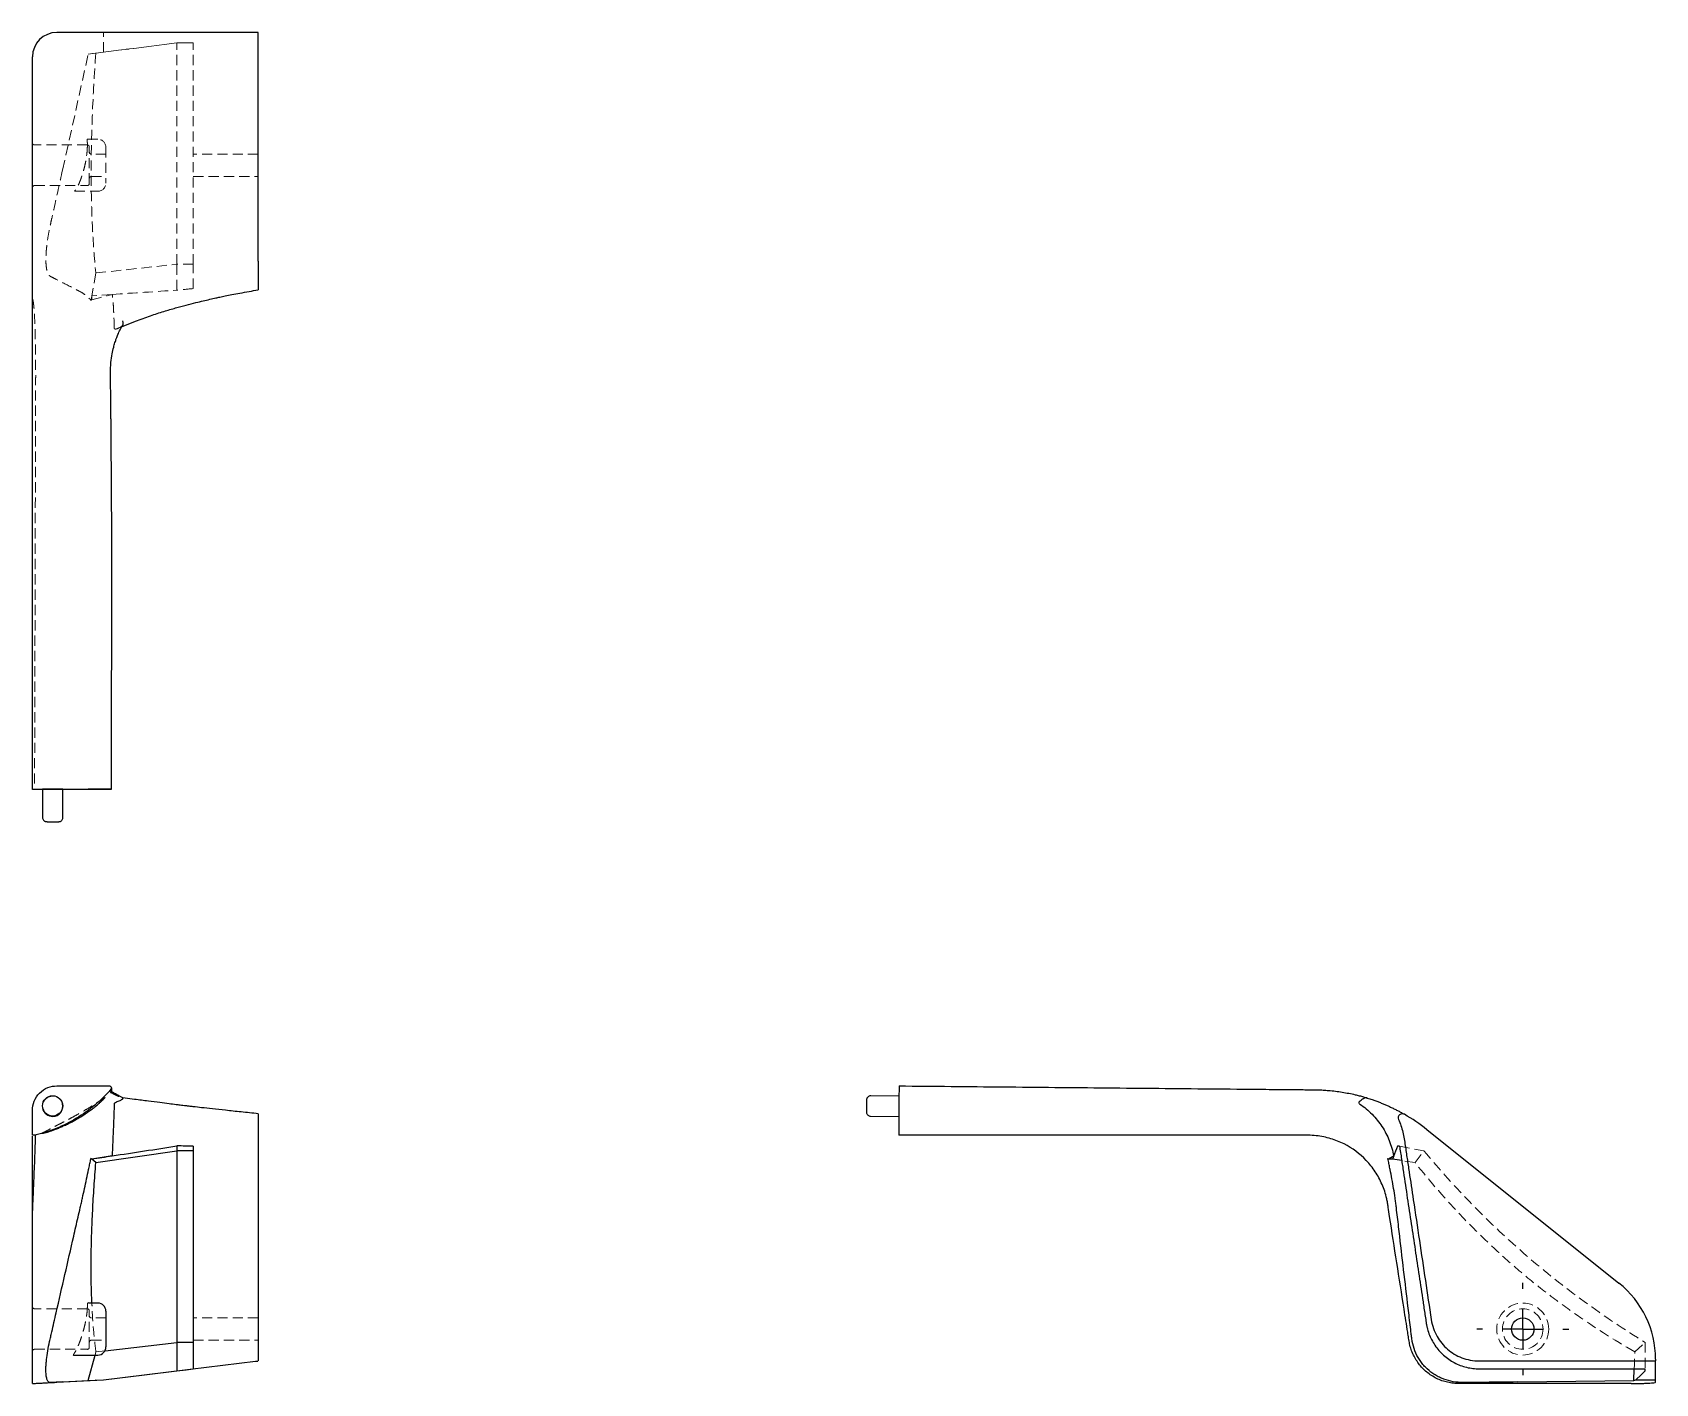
# Model space of a CAD drawing. Header units: millimetres. Extents: x 69 to 271, y 38 to 206.
import ezdxf

# ---------------------------------------------------------------- set-up
doc = ezdxf.new("R2010")
doc.units = ezdxf.units.MM
doc.linetypes.add('HIDDEN', pattern=[1.905, 1.27, -0.635])
doc.layers.add('10', color=7, linetype='Continuous')

# ---------------------------------------------------------------- blocks, each defined once
blk = doc.blocks.new('SW_CENTERMARKSYMBOL_0')
at = {"layer": '10', "color": 0}
for p, q in [((0, 5), (0, 5.73)), ((0, 0), (0, 2.5)), ((-5, 0), (-5.73, 0)), ((0, 0), (-2.5, 0)), ((0, 0), (0, -2.5)), ((0, 0), (2.5, 0)), ((5, 0), (5.73, 0)), ((0, -5), (0, -5.73))]:
    blk.add_line(p, q, dxfattribs=at)

msp = doc.modelspace()

# ---------------------------------------------------------------- linework, layer by layer
at = {"color": 7, "linetype": 'Continuous', "lineweight": 25}
for p, q in [((97.36, 206.12), (72.32, 206.12)), ((97.36, 201.57), (97.36, 206.12)), ((69.29, 199.68), (69.29, 203.09)), ((97.36, 177.69), (97.36, 201.57)), ((69.29, 175.8), (69.29, 199.68)), ((97.36, 177.69), (97.36, 174.89)), ((69.29, 163.71), (69.29, 175.8)), ((80.38, 169.51), (82.11, 170.24)), ((69.29, 112.04), (69.29, 163.71)), ((69.29, 112.02), (69.29, 112.04)), ((69.55, 112.02), (69.29, 112.02)), ((70.55, 112.02), (69.55, 112.02)), ((70.55, 112.05), (70.54, 108.51)), ((72.32, 112.07), (78.86, 112.05)), ((73.07, 108.51), (73.07, 112.04)), ((72.32, 75.16), (78.86, 75.16)), ((73.04, 72.92), (73.03, 72.96)), ((81.99, 73.48), (80.52, 73.68)), ((177.06, 73.89), (173.52, 73.93)), ((69.29, 69.02), (69.29, 72.13)), ((70.58, 72.37), (70.58, 72.34)), ((173.5, 71.4), (177.03, 71.37)), ((69.55, 69.02), (69.29, 69.02)), ((242.69, 69.72), (266.57, 50.65)), ((77.17, 65.62), (87.26, 67.1)), ((87.26, 67.7), (87.26, 67.1)), ((89.28, 67.1), (87.26, 67.1)), ((79.2, 66.46), (76.66, 66.06)), ((76.66, 66.06), (76.66, 66.07)), ((77.17, 65.62), (76.66, 66.06)), ((238.4, 66.06), (237.88, 66.07)), ((238.56, 66.46), (238.4, 66.06)), ((239.56, 65.88), (238.4, 66.06)), ((77.42, 48.16), (76.32, 48.16)), ((78.43, 47.15), (78.43, 42.71)), ((78.31, 42.23), (87.26, 43.27)), ((89.28, 43.27), (87.26, 43.27)), ((87.26, 43.27), (87.26, 39.73)), ((74.42, 41.7), (77.42, 41.7)), ((76.23, 38.52), (77.07, 41.7)), ((271.12, 41.19), (271.12, 40.96)), ((271.12, 38.62), (271.12, 40.96)), ((72.32, 38.32), (78.12, 38.62)), ((73.02, 38.35), (76.23, 38.52)), ((76.23, 38.52), (77.11, 38.57)), ((77.17, 38.57), (77.11, 38.57)), ((77.17, 38.57), (78.11, 38.62)), ((78.11, 38.62), (78.12, 38.62)), ((254, 38.35), (268.42, 38.52)), ((268.42, 38.52), (268.47, 39.98)), ((268.42, 38.52), (268.53, 38.57)), ((268.54, 38.57), (268.53, 38.57)), ((268.54, 38.57), (268.66, 38.62)), ((268.66, 38.62), (271.12, 38.62)), ((269.84, 39.73), (269.84, 39.98)), ((271.12, 38.32), (271.12, 38.62))]:
    msp.add_line(p, q, dxfattribs=at)
at = {"color": 7, "linetype": 'HIDDEN', "lineweight": 18}
for p, q in [((78.11, 203.66), (78.12, 206.12)), ((77.17, 203.54), (87.26, 204.84)), ((89.28, 204.84), (87.26, 204.84)), ((87.26, 204.84), (89.28, 204.84)), ((73.02, 189), (76.23, 203.42)), ((76.23, 203.42), (77.11, 203.53)), ((77.17, 203.54), (77.11, 203.53)), ((77.17, 203.54), (78.11, 203.66)), ((76.1, 192.14), (69.54, 192.14)), ((77.42, 192.84), (76.19, 192.84)), ((76.35, 187.34), (76.35, 191.89)), ((78.43, 191.83), (78.43, 187.39)), ((78.43, 191), (76.61, 191)), ((97.36, 191), (89.28, 191)), ((76.61, 188.23), (78.43, 188.23)), ((89.28, 188.23), (97.36, 188.23)), ((69.54, 187.09), (76.1, 187.09)), ((74.55, 186.38), (77.42, 186.38)), ((77.17, 176.22), (76.66, 173.4)), ((77.17, 176.22), (87.26, 177.31)), ((87.26, 174.08), (87.26, 177.31)), ((89.28, 177.31), (87.26, 177.31)), ((89.28, 174.28), (89.28, 177.31)), ((79.2, 173.56), (76.66, 173.4)), ((76.66, 173.4), (76.66, 172.88)), ((79.95, 169.33), (80.38, 169.51)), ((78.99, 74.34), (78.98, 74.34)), ((80.52, 73.67), (80.52, 73.67)), ((177.02, 69.02), (177.04, 72.13)), ((69.69, 69.02), (69.29, 69.02)), ((239.28, 67.66), (242.31, 67.1)), ((241.22, 65.62), (242.31, 67.1)), ((241.22, 65.62), (239.56, 65.88)), ((76.1, 47.46), (69.54, 47.46)), ((76.35, 42.66), (76.35, 47.2)), ((78.43, 46.32), (76.61, 46.32)), ((97.36, 46.32), (89.28, 46.32)), ((69.54, 42.41), (76.1, 42.41)), ((76.61, 43.54), (78.43, 43.54)), ((89.28, 43.54), (97.36, 43.54)), ((268.54, 42.1), (269.84, 43.27)), ((269.84, 43.27), (269.84, 39.98)), ((77.07, 41.7), (77.17, 42.1)), ((77.17, 42.1), (78.31, 42.23)), ((97.04, 40.92), (97.36, 40.96))]:
    msp.add_line(p, q, dxfattribs=at)
at = {"color": 7, "linetype": 'HIDDEN', "lineweight": 18, "flags": 128}
for points in [[(78.11, 203.66), (83.24, 204.32), (87.26, 204.84)], [(76.23, 203.42), (76.76, 203.49), (77.17, 203.54)], [(76.66, 173.4), (76.61, 173.07), (76.56, 172.82)], [(238.4, 66.06), (238.07, 66.11), (237.82, 66.15)], [(268.47, 39.98), (268.49, 40.53), (268.54, 42.1)]]:
    msp.add_lwpolyline(points, dxfattribs=at)
at = {"color": 7, "linetype": 'Continuous', "lineweight": 25, "flags": 128}
for points in [[(76.66, 66.06), (76.61, 66.11), (76.56, 66.15)], [(78.12, 38.62), (88.89, 39.93), (97.04, 40.92)], [(78.11, 38.62), (83.24, 39.24), (87.26, 39.73)], [(87.26, 39.73), (88.39, 39.87), (89.28, 39.98)], [(268.66, 38.62), (269.32, 39.24), (269.84, 39.73)]]:
    msp.add_lwpolyline(points, dxfattribs=at)
at = {"color": 7, "linetype": 'Continuous', "lineweight": 25}
for centre, radius in [((71.8, 72.67), 1.26), ((254.61, 44.93), 1.39)]:
    msp.add_circle(centre, radius, dxfattribs=at)
at = {"color": 7, "linetype": 'HIDDEN', "lineweight": 18}
for radius in [3.23, 2.52]:
    msp.add_circle((254.61, 44.93), radius, dxfattribs=at)
at = {"color": 7, "linetype": 'Continuous', "lineweight": 25}
for centre, radius, start, end in [((72.32, 203.09), 3.03, 90, 180), ((71.7, 63.27), 48.79, 88.3927, 91.3557), ((71.9, 168.46), 60.46, 269.4497, 269.912), ((71.81, 72.63), 1.26, 269.9994, 13.3601), ((71.81, 72.63), 1.26, 193.3624, 270.0021), ((228.52, 51.97), 22.71, 51.3919, 59.9719), ((259.01, 41.19), 12.11, 0, 51.3919), ((77.42, 47.15), 1.01, 0, 90), ((77.42, 42.71), 1.01, 270, 360)]:
    msp.add_arc(centre, radius, start, end, dxfattribs=at)
at = {"color": 7, "linetype": 'HIDDEN', "lineweight": 18}
for centre, radius, start, end in [((69.54, 192.39), 0.252, 180, 270), ((76.1, 191.89), 0.252, 0, 90), ((77.42, 191.83), 1.01, 0, 90), ((76.61, 191.25), 0.252, 180, 270), ((76.61, 187.97), 0.252, 90, 180), ((69.54, 186.84), 0.252, 90, 180), ((76.1, 187.34), 0.252, 270, 0), ((77.42, 187.39), 1.01, 270, 0), ((71.55, 144.68), 32.65, 268.2378, 270.4517), ((72.21, 144.68), 32.65, 269.2967, 271.5107), ((71.81, 72.63), 1.26, 13.3633, 193.3596), ((127.01, 72.66), 50.06, 358.5288, 1.4041), ((69.54, 47.71), 0.252, 180, 270), ((76.1, 47.2), 0.252, 0, 90), ((76.61, 46.57), 0.252, 180, 270), ((69.54, 42.16), 0.252, 90, 180), ((76.1, 42.66), 0.252, 270, 0), ((76.61, 43.29), 0.252, 90, 180)]:
    msp.add_arc(centre, radius, start, end, dxfattribs=at)
for points, knots in [([(87.26, 177.31), (87.26, 181.18), (87.26, 185.47), (87.26, 194.71), (87.26, 199.66), (87.26, 204.84)], [0, 0, 0, 0, 0.5, 0.5, 1, 1, 1, 1]), ([(77.17, 203.54), (76.98, 200.92), (76.83, 198.37), (76.69, 194.66), (76.65, 193.44), (76.6, 191.06), (76.59, 189.89), (76.59, 187.6), (76.6, 186.47), (76.65, 184.28), (76.69, 183.21), (76.83, 180.08), (76.98, 178.1), (77.17, 176.22)], [0, 0, 0, 0, 0.25, 0.25, 0.375, 0.375, 0.5, 0.5, 0.625, 0.625, 0.75, 0.75, 1, 1, 1, 1]), ([(76.12, 192.04), (76.11, 191.82), (76.1, 191.4), (76.01, 190.68), (75.89, 189.97), (75.74, 189.3), (75.57, 188.7), (75.4, 188.17), (75.24, 187.73), (75.04, 187.25), (74.82, 186.81), (74.62, 186.5), (74.48, 186.39), (74.51, 186.39), (74.52, 186.39)], [0, 0, 0, 0, 0.103932, 0.202213, 0.295118, 0.382578, 0.464406, 0.540251, 0.609859, 0.672947, 0.784368, 0.884259, 0.974328, 1, 1, 1, 1]), ([(76.19, 192.84), (76.16, 192.85), (76.11, 192.85), (76.08, 192.81), (76.1, 192.63), (76.12, 192.35), (76.12, 192.14), (76.12, 192.04)], [0, 0, 0, 0, 0.184302, 0.409478, 0.679188, 0.832901, 1, 1, 1, 1]), ([(73.02, 189), (72.67, 187.41), (72.23, 185.43), (71.75, 183.25), (71.61, 182.65), (71.53, 182.26), (71.48, 182.06), (71.36, 181.47), (71.28, 181.07), (71.16, 180.28), (71.1, 179.89), (71.04, 179.33), (71.02, 179.15), (70.99, 178.79), (70.98, 178.61), (70.96, 178.11), (70.96, 177.8), (70.97, 177.37), (70.98, 177.23), (71.01, 176.98), (71.03, 176.86), (71.08, 176.53), (71.14, 176.35), (71.26, 176.05), (71.34, 175.94), (71.46, 175.83), (71.51, 175.8), (71.6, 175.76), (71.83, 175.64), (72.78, 175.15), (73.87, 174.59), (74.87, 174.08), (75.14, 173.94), (75.28, 173.87), (75.33, 173.85), (75.42, 173.8), (75.46, 173.77), (75.68, 173.62), (75.85, 173.49), (76.1, 173.27), (76.19, 173.19), (76.31, 173.08), (76.35, 173.04), (76.44, 172.96), (76.48, 172.92), (76.52, 172.87)], [0, 0, 0, 0, 0.125, 0.15625, 0.171875, 0.171875, 0.1875, 0.1875, 0.21875, 0.21875, 0.25, 0.25, 0.265625, 0.265625, 0.28125, 0.28125, 0.3125, 0.3125, 0.328125, 0.328125, 0.34375, 0.34375, 0.375, 0.375, 0.40625, 0.40625, 0.421875, 0.421875, 0.4375, 0.5, 0.75, 0.8125, 0.84375, 0.84375, 0.859375, 0.859375, 0.875, 0.875, 0.9375, 0.9375, 0.96875, 0.96875, 0.984375, 0.984375, 1, 1, 1, 1]), ([(69.29, 173.04), (69.3, 172.99), (69.32, 172.93), (69.34, 172.85), (69.35, 172.82), (69.36, 172.77), (69.37, 172.73), (69.39, 172.62), (69.41, 172.54), (69.43, 172.34), (69.44, 172.23), (69.48, 171.88), (69.5, 171.6), (69.54, 170.93), (69.56, 170.56), (69.61, 169.35), (69.63, 168.42), (69.66, 166.87), (69.67, 166.32), (69.68, 165.17), (69.68, 164.56), (69.69, 163.6), (69.69, 163.27), (69.68, 162.77), (69.68, 162.6), (69.68, 162.25), (69.68, 161.4), (69.68, 160.53), (69.67, 158.45), (69.67, 157.04), (69.66, 152.78), (69.65, 149.89), (69.64, 144.06), (69.63, 141.13), (69.62, 137.49), (69.62, 136.76), (69.61, 135.31), (69.61, 134.59), (69.61, 132.42), (69.6, 130.97), (69.58, 123.7), (69.57, 117.85), (69.55, 112.02)], [0, 0, 0, 0, 0.015625, 0.015625, 0.023438, 0.023438, 0.03125, 0.03125, 0.046875, 0.046875, 0.0625, 0.0625, 0.09375, 0.09375, 0.125, 0.125, 0.1875, 0.1875, 0.21875, 0.21875, 0.25, 0.25, 0.265625, 0.265625, 0.273438, 0.273438, 0.28125, 0.3125, 0.3125, 0.375, 0.375, 0.5, 0.5, 0.625, 0.625, 0.65625, 0.65625, 0.6875, 0.6875, 0.75, 0.75, 1, 1, 1, 1]), ([(79.46, 169.36), (79.45, 169.91), (79.43, 170.41), (79.4, 171.1), (79.39, 171.32), (79.37, 171.73), (79.36, 171.92), (79.33, 172.46), (79.3, 172.76), (79.27, 173.13), (79.25, 173.24), (79.23, 173.42), (79.21, 173.5), (79.2, 173.56)], [0, 0, 0, 0, 0.25, 0.25, 0.375, 0.375, 0.5, 0.5, 0.75, 0.75, 0.875, 0.875, 1, 1, 1, 1]), ([(80.47, 169.7), (80.46, 169.69), (80.44, 169.64), (80.38, 169.59), (80.32, 169.55), (80.29, 169.53)], [0, 0, 0, 0, 0.204613, 0.599352, 1, 1, 1, 1]), ([(79.46, 169.36), (79.46, 169.32), (79.48, 169.29), (79.53, 169.25), (79.57, 169.25), (79.68, 169.25), (79.76, 169.27), (79.99, 169.35), (80.14, 169.44), (80.29, 169.53)], [0, 0, 0, 0, 0.125, 0.125, 0.25, 0.25, 0.5, 0.5, 1, 1, 1, 1]), ([(73.07, 112.02), (72.81, 112.02), (72.11, 112.02), (71.26, 112.02), (70.68, 112.02), (70.55, 112.02)], [0, 0, 0, 0, 0.328131, 0.853748, 1, 1, 1, 1]), ([(177.04, 72.13), (177.05, 72.49), (177.05, 72.87), (177.06, 73.62), (177.06, 73.97), (177.06, 74.56), (177.07, 74.8), (177.07, 75.09), (177.07, 75.16), (177.07, 75.16)], [0, 0, 0, 0, 0.25, 0.25, 0.5, 0.5, 0.75, 0.75, 1, 1, 1, 1]), ([(78.31, 73.71), (78.31, 73.71), (78.3, 73.71), (78.21, 73.65), (78.06, 73.55), (77.8, 73.38), (77.38, 73.1), (76.75, 72.69), (75.93, 72.2), (75.23, 71.8), (74.89, 71.61)], [0, 0, 0, 0, 0.1191483, 0.2555449, 0.388436, 0.5118758, 0.6507589, 0.7752175, 0.8896094, 1, 1, 1, 1]), ([(78.94, 74.58), (78.94, 74.58), (78.94, 74.57), (79.02, 74.51), (79.15, 74.41), (79.32, 74.3), (79.49, 74.19), (79.65, 74.09), (79.79, 74), (79.9, 73.94), (79.97, 73.89), (80.01, 73.86), (80.02, 73.85), (80.03, 73.85), (80.03, 73.85), (80.03, 73.84), (80.03, 73.84), (80.03, 73.84), (80.03, 73.84), (80.03, 73.84), (80.03, 73.84), (80.03, 73.84), (80.03, 73.84), (80.03, 73.84), (80.03, 73.84)], [0, 0, 0, 0, 0.106536, 0.30013, 0.466559, 0.608105, 0.726402, 0.821706, 0.894848, 0.947463, 0.980973, 0.990985, 0.996736, 0.997539, 0.998105, 0.998308, 0.998468, 0.998537, 0.998603, 0.998668, 0.998738, 0.9989, 0.999104, 1, 1, 1, 1]), ([(79.11, 74.47), (79.1, 74.47), (79.01, 74.53), (78.97, 74.56), (78.94, 74.58)], [0, 0, 0, 0, 0.058166, 1, 1, 1, 1]), ([(80.48, 73.65), (80.49, 73.66), (80.5, 73.67), (80.5, 73.67), (80.51, 73.67)], [0, 0, 0, 0, 0.5084088, 1, 1, 1, 1]), ([(74.89, 71.61), (74.65, 71.47), (74.2, 71.23), (73.56, 70.88), (73.04, 70.62), (72.65, 70.41), (72.35, 70.27), (72.11, 70.14), (71.92, 70.05), (71.77, 69.97), (71.67, 69.91), (71.48, 69.81), (71.31, 69.71), (71.12, 69.62), (70.95, 69.52), (70.77, 69.43), (70.6, 69.35), (70.49, 69.29), (70.44, 69.27), (70.46, 69.27), (70.46, 69.27)], [0, 0, 0, 0, 0.057825, 0.106135, 0.145444, 0.169495, 0.189474, 0.206288, 0.221397, 0.236752, 0.271709, 0.310005, 0.377026, 0.444122, 0.518245, 0.615891, 0.723977, 0.841782, 0.99402, 1, 1, 1, 1]), ([(268.54, 42.1), (265.92, 43.61), (263.37, 45.23), (259.66, 47.85), (258.44, 48.75), (256.06, 50.61), (254.89, 51.57), (252.6, 53.54), (251.47, 54.56), (249.28, 56.64), (248.21, 57.71), (245.08, 60.98), (243.1, 63.25), (241.22, 65.62)], [0, 0, 0, 0, 0.25, 0.25, 0.375, 0.375, 0.5, 0.5, 0.625, 0.625, 0.75, 0.75, 1, 1, 1, 1]), ([(76.12, 47.75), (76.11, 47.55), (76.1, 47.16), (76, 46.45), (75.87, 45.73), (75.71, 45.05), (75.53, 44.43), (75.36, 43.88), (75.2, 43.41), (75, 42.91), (74.78, 42.41), (74.58, 42.05), (74.44, 41.84), (74.4, 41.78), (74.38, 41.76)], [0, 0, 0, 0, 0.1101609, 0.2135943, 0.3105543, 0.4009066, 0.4843517, 0.5604804, 0.628983, 0.6896183, 0.8001834, 0.9019596, 0.9494133, 1, 1, 1, 1]), ([(76.17, 48.14), (76.15, 48.13), (76.12, 48.08), (76.12, 47.87), (76.12, 47.75)], [0, 0, 0, 0, 0.38404, 1, 1, 1, 1]), ([(77.17, 42.1), (77.07, 42.98), (76.87, 44.74), (76.72, 46.8), (76.69, 48), (76.68, 48.16)], [0, 0, 0, 0, 0.464466, 0.930394, 1, 1, 1, 1])]:
    msp.add_open_spline(points, degree=3, knots=knots, dxfattribs=at)
for points in [[(89.28, 177.31), (89.28, 179.25), (89.28, 183.33), (89.28, 190.01), (89.28, 197.19), (89.28, 202.25), (89.28, 204.84)], [(79.2, 173.56), (81.89, 173.74), (84.58, 173.91), (87.26, 174.08)], [(89.28, 174.28), (88.61, 174.22), (87.94, 174.15), (87.26, 174.08)], [(76.52, 172.87), (76.53, 172.86), (76.55, 172.84), (76.56, 172.82)], [(76.56, 172.82), (76.59, 172.84), (76.63, 172.86), (76.66, 172.88)], [(76.66, 172.88), (77.51, 173.11), (78.35, 173.34), (79.2, 173.56)], [(242.31, 67.1), (244.25, 64.76), (248.33, 60.24), (255.01, 53.95), (262.19, 48.24), (267.25, 44.85), (269.84, 43.27)]]:
    msp.add_open_spline(points, degree=3, dxfattribs=at)
at = {"color": 7, "linetype": 'Continuous', "lineweight": 25}
for points, knots in [([(82.11, 170.24), (82.73, 170.46), (83.89, 170.89), (85.56, 171.43), (87.04, 171.86), (88.37, 172.22), (89.51, 172.52), (90.49, 172.75), (91.32, 172.94), (92.02, 173.1), (92.66, 173.24), (93.32, 173.37), (94.15, 173.54), (95.13, 173.73), (96.22, 173.93), (96.98, 174.06), (97.36, 174.12)], [0, 0, 0, 0, 0.125319, 0.236397, 0.3333, 0.419915, 0.498468, 0.557772, 0.61169, 0.661107, 0.693643, 0.736509, 0.789713, 0.853252, 0.927133, 1, 1, 1, 1]), ([(97.36, 174.89), (97.36, 174.83), (97.36, 174.73), (97.36, 174.55), (97.36, 174.38), (97.36, 174.24), (97.36, 174.16), (97.36, 174.12), (97.36, 174.13), (97.36, 174.13)], [0, 0, 0, 0, 0.165286, 0.330621, 0.494513, 0.65548, 0.813789, 0.970876, 1, 1, 1, 1]), ([(78.99, 163.73), (79, 164.19), (79.02, 165.01), (79.18, 166.1), (79.36, 166.92), (79.52, 167.47), (79.65, 167.87), (79.78, 168.25), (79.99, 168.75), (80.22, 169.25), (80.41, 169.57), (80.48, 169.69)], [0, 0, 0, 0, 0.21615, 0.39065, 0.525327, 0.620433, 0.668405, 0.727531, 0.81519, 0.931263, 1, 1, 1, 1]), ([(80.48, 170.28), (80.49, 170.24), (80.51, 170.16), (80.53, 170.05), (80.54, 169.94), (80.53, 169.84), (80.51, 169.76), (80.48, 169.71), (80.47, 169.7)], [0, 0, 0, 0, 0.192723, 0.362646, 0.549789, 0.725108, 0.911501, 1, 1, 1, 1]), ([(79.11, 112.05), (79.12, 112.53), (79.12, 113.51), (79.12, 114.9), (79.12, 116.15), (79.12, 117.17), (79.13, 118.86), (79.13, 122.18), (79.14, 128.74), (79.17, 138.7), (79.14, 147.08), (79.1, 152.35), (79.09, 153.54), (79.08, 154.78), (79.07, 156.05), (79.06, 157.1), (79.06, 157.87), (79.05, 158.34), (79.05, 158.79), (79.04, 159.32), (79.03, 160.05), (79.02, 161.04), (79.01, 162.3), (79, 163.23), (78.99, 163.73)], [0, 0, 0, 0, 0.027797, 0.056788, 0.080973, 0.100352, 0.116018, 0.178742, 0.293021, 0.497096, 0.756827, 0.779677, 0.802582, 0.826381, 0.851361, 0.876466, 0.887009, 0.896146, 0.903876, 0.912888, 0.926995, 0.946222, 0.97057, 1, 1, 1, 1]), ([(69.29, 112.04), (69.29, 112.05), (69.35, 112.05), (69.65, 112.06), (69.88, 112.06), (70.47, 112.06), (70.83, 112.07), (71.57, 112.07), (71.96, 112.07), (72.32, 112.07)], [0, 0, 0, 0, 0.25, 0.25, 0.5, 0.5, 0.75, 0.75, 1, 1, 1, 1]), ([(79.05, 112.05), (78.74, 112.05), (78.11, 112.04), (77.07, 112.03), (75.95, 112.03), (74.77, 112.02), (73.81, 112.02), (73.23, 112.02), (73.07, 112.02)], [0, 0, 0, 0, 0.184343, 0.369774, 0.558627, 0.74866, 0.932632, 1, 1, 1, 1]), ([(78.86, 112.05), (78.89, 112.05), (78.95, 112.05), (79.02, 112.05), (79.08, 112.05), (79.11, 112.05), (79.11, 112.05), (79.11, 112.05)], [0, 0, 0, 0, 0.211188, 0.422377, 0.633565, 0.844753, 1, 1, 1, 1]), ([(70.55, 108.51), (70.55, 108.49), (70.54, 108.4), (70.6, 108.27), (70.68, 108.16), (70.77, 108.09), (70.86, 108.04), (70.93, 108.02), (70.98, 108.01), (71, 108.01), (71.02, 108.01), (71.05, 108.01), (71.11, 108.01), (71.2, 108), (71.29, 108), (71.32, 108)], [0, 0, 0, 0, 0.063313, 0.187209, 0.287317, 0.371873, 0.442592, 0.498922, 0.536975, 0.559327, 0.582673, 0.623974, 0.752677, 0.930141, 1, 1, 1, 1]), ([(71.8, 108), (71.85, 108), (71.97, 108), (72.17, 108), (72.38, 108), (72.5, 108), (72.56, 108), (72.59, 108.01), (72.62, 108.01), (72.68, 108.02), (72.78, 108.05), (72.9, 108.12), (73, 108.25), (73.06, 108.39), (73.06, 108.48), (73.06, 108.51)], [0, 0, 0, 0, 0.0682306, 0.1996173, 0.3316703, 0.4646836, 0.5468126, 0.5888006, 0.6095523, 0.6331165, 0.6931358, 0.7680379, 0.8593459, 0.9532217, 1, 1, 1, 1]), ([(69.29, 72.13), (69.29, 72.49), (69.35, 72.87), (69.65, 73.62), (69.88, 73.97), (70.47, 74.56), (70.83, 74.8), (71.57, 75.09), (71.96, 75.16), (72.32, 75.16)], [0, 0, 0, 0, 0.25, 0.25, 0.5, 0.5, 0.75, 0.75, 1, 1, 1, 1]), ([(79.05, 74.74), (78.43, 74.02), (77.76, 73.37), (76.33, 72.17), (75.56, 71.62), (73.94, 70.64), (73.1, 70.22), (71.37, 69.52), (70.48, 69.24), (69.55, 69.02)], [0, 0, 0, 0, 0.25, 0.25, 0.5, 0.5, 0.75, 0.75, 1, 1, 1, 1]), ([(78.86, 75.16), (78.91, 75.16), (78.96, 75.14), (79.04, 75.09), (79.07, 75.05), (79.11, 74.96), (79.12, 74.92), (79.11, 74.82), (79.08, 74.77), (79.05, 74.74)], [0, 0, 0, 0, 0.25, 0.25, 0.5, 0.5, 0.75, 0.75, 1, 1, 1, 1]), ([(78.99, 74.33), (78.99, 74.33), (78.99, 74.32), (79, 74.33), (79.01, 74.34), (79.02, 74.35), (79.03, 74.36), (79.04, 74.37), (79.07, 74.4), (79.1, 74.44), (79.12, 74.49), (79.13, 74.52), (79.15, 74.55), (79.15, 74.59), (79.16, 74.63), (79.16, 74.69), (79.15, 74.75), (79.14, 74.78), (79.14, 74.81), (79.13, 74.84), (79.13, 74.86), (79.12, 74.88), (79.12, 74.9), (79.12, 74.91), (79.12, 74.92), (79.12, 74.93), (79.11, 74.94), (79.11, 74.95), (79.11, 74.95)], [0, 0, 0, 0, 0.017167, 0.044016, 0.064583, 0.082843, 0.101429, 0.120342, 0.13951, 0.260114, 0.29602, 0.331925, 0.367825, 0.403854, 0.441985, 0.481269, 0.538113, 0.612265, 0.680953, 0.749481, 0.809787, 0.869145, 0.884181, 0.900184, 0.9203, 0.944697, 0.973374, 1, 1, 1, 1]), ([(177.05, 74.74), (177.04, 74.02), (177.04, 73.37), (177.03, 72.17), (177.03, 71.62), (177.02, 70.64), (177.02, 70.22), (177.02, 69.52), (177.02, 69.24), (177.02, 69.02)], [0, 0, 0, 0, 0.25, 0.25, 0.5, 0.5, 0.75, 0.75, 1, 1, 1, 1]), ([(177.05, 75.16), (177.05, 75.16), (177.05, 75.14), (177.05, 75.09), (177.05, 75.05), (177.05, 74.96), (177.05, 74.92), (177.05, 74.82), (177.05, 74.77), (177.05, 74.74)], [0, 0, 0, 0, 0.25, 0.25, 0.5, 0.5, 0.75, 0.75, 1, 1, 1, 1]), ([(177.05, 75.16), (181.36, 75.12), (185.67, 75.08), (192.13, 75.02), (194.28, 75), (198.59, 74.96), (200.74, 74.94), (207.2, 74.88), (211.51, 74.84), (217.97, 74.78), (220.12, 74.76), (223.35, 74.73), (224.43, 74.72), (226.04, 74.7), (226.85, 74.7), (227.66, 74.69), (228.2, 74.68), (228.46, 74.68), (228.73, 74.68)], [0, 0, 0, 0, 0.25, 0.25, 0.375, 0.375, 0.5, 0.5, 0.75, 0.75, 0.875, 0.875, 0.9375, 0.9375, 0.96875, 0.984375, 0.984375, 1, 1, 1, 1]), ([(228.73, 74.68), (228.85, 74.68), (229.08, 74.67), (229.43, 74.66), (229.78, 74.65), (230.12, 74.62), (230.64, 74.58), (231.32, 74.51), (232.16, 74.39), (232.98, 74.24), (233.69, 74.09), (234.29, 73.94), (234.79, 73.8), (235.11, 73.7), (235.28, 73.65)], [0, 0, 0, 0, 0.050142, 0.100158, 0.15008, 0.199936, 0.249758, 0.375098, 0.498674, 0.625013, 0.74952, 0.83291, 0.916338, 1, 1, 1, 1]), ([(70.46, 69.27), (70.47, 69.27), (70.49, 69.26), (70.65, 69.3), (70.86, 69.34), (71.07, 69.4), (71.24, 69.45), (71.47, 69.52), (71.76, 69.62), (72.1, 69.75), (72.45, 69.88), (72.76, 70.01), (73, 70.12), (73.25, 70.23), (73.61, 70.4), (74.11, 70.65), (74.66, 70.94), (75.2, 71.26), (75.75, 71.61), (76.29, 71.98), (76.77, 72.34), (77.21, 72.68), (77.56, 72.98), (77.82, 73.22), (78.04, 73.43), (78.2, 73.58), (78.29, 73.68), (78.33, 73.72), (78.31, 73.71), (78.31, 73.71)], [0, 0, 0, 0, 0.071076, 0.15104, 0.237144, 0.282443, 0.328194, 0.368008, 0.400993, 0.4276, 0.448578, 0.457405, 0.465475, 0.473178, 0.480954, 0.498308, 0.519911, 0.543146, 0.567204, 0.601101, 0.637656, 0.677351, 0.72964, 0.785411, 0.839652, 0.892222, 0.943246, 0.99285, 1, 1, 1, 1]), ([(80.03, 73.84), (80.03, 73.84), (80.03, 73.84), (80.02, 73.84), (79.95, 73.86), (79.81, 73.93), (79.59, 74.03), (79.36, 74.15), (79.15, 74.26), (79.07, 74.3), (79.03, 74.32)], [0, 0, 0, 0, 0.000045, 0.001923, 0.023356, 0.11989, 0.278549, 0.487639, 0.73183, 1, 1, 1, 1]), ([(80.53, 73.67), (80.31, 73.79), (79.85, 74.02), (79.39, 74.29), (79.2, 74.41), (79.11, 74.47)], [0, 0, 0, 0, 0.334435, 0.69516, 1, 1, 1, 1]), ([(79.46, 72.9), (79.45, 72.53), (79.43, 72.1), (79.4, 71.4), (79.39, 71.15), (79.37, 70.63), (79.36, 70.37), (79.33, 69.55), (79.3, 68.97), (79.27, 68.05), (79.25, 67.74), (79.23, 67.1), (79.21, 66.78), (79.2, 66.46)], [0, 0, 0, 0, 0.25, 0.25, 0.375, 0.375, 0.5, 0.5, 0.75, 0.75, 0.875, 0.875, 1, 1, 1, 1]), ([(79.46, 72.9), (79.46, 72.93), (79.48, 72.96), (79.53, 73.03), (79.57, 73.06), (79.68, 73.14), (79.76, 73.18), (79.99, 73.3), (80.14, 73.35), (80.29, 73.4)], [0, 0, 0, 0, 0.125, 0.125, 0.25, 0.25, 0.5, 0.5, 1, 1, 1, 1]), ([(80.52, 73.67), (80.53, 73.67), (80.53, 73.67), (80.54, 73.65), (80.53, 73.6), (80.5, 73.55), (80.45, 73.49), (80.38, 73.43), (80.32, 73.41), (80.29, 73.4)], [0, 0, 0, 0, 0.015403, 0.184857, 0.343604, 0.512379, 0.67589, 0.836741, 1, 1, 1, 1]), ([(97.36, 71.7), (96.65, 71.77), (95.29, 71.91), (93.39, 72.11), (91.76, 72.29), (90.41, 72.44), (89.46, 72.55), (88.81, 72.63), (88.39, 72.68), (88.01, 72.72), (87.6, 72.77), (87.03, 72.84), (86.19, 72.94), (85.04, 73.09), (83.6, 73.27), (82.56, 73.41), (81.99, 73.48)], [0, 0, 0, 0, 0.135355, 0.260187, 0.365384, 0.450939, 0.52025, 0.550584, 0.578047, 0.602634, 0.62538, 0.657331, 0.714415, 0.790535, 0.885702, 1, 1, 1, 1]), ([(173.01, 72.75), (173.01, 72.7), (173, 72.57), (173, 72.36), (173, 72.15), (173, 71.99), (173, 71.93), (173, 71.91), (173, 71.9), (173, 71.88), (173, 71.87), (173, 71.86), (173, 71.86)], [0, 0, 0, 0, 0.110532, 0.305034, 0.499594, 0.694388, 0.890323, 0.94197, 0.965524, 0.977783, 0.996541, 1, 1, 1, 1]), ([(173.53, 73.93), (173.52, 73.93), (173.46, 73.94), (173.34, 73.9), (173.21, 73.83), (173.12, 73.74), (173.06, 73.65), (173.03, 73.57), (173.02, 73.51), (173.02, 73.47), (173.02, 73.45), (173.01, 73.44), (173.01, 73.44), (173.01, 73.42), (173.01, 73.38), (173.01, 73.27), (173.01, 73.09), (173.01, 72.9), (173.01, 72.78), (173.01, 72.75)], [0, 0, 0, 0, 0.006062, 0.10665, 0.185648, 0.251639, 0.307265, 0.352667, 0.387157, 0.4073, 0.416682, 0.423779, 0.433999, 0.455739, 0.545798, 0.673663, 0.808383, 0.942261, 1, 1, 1, 1]), ([(234.36, 72.9), (234.32, 72.93), (234.29, 72.96), (234.25, 73.03), (234.25, 73.06), (234.25, 73.14), (234.27, 73.18), (234.35, 73.3), (234.44, 73.35), (234.53, 73.4)], [0, 0, 0, 0, 0.125, 0.125, 0.25, 0.25, 0.5, 0.5, 1, 1, 1, 1]), ([(234.36, 72.9), (234.91, 72.53), (235.41, 72.1), (236.1, 71.4), (236.32, 71.15), (236.73, 70.63), (236.92, 70.37), (237.46, 69.55), (237.76, 68.97), (238.13, 68.05), (238.24, 67.74), (238.42, 67.1), (238.5, 66.78), (238.56, 66.46)], [0, 0, 0, 0, 0.25, 0.25, 0.375, 0.375, 0.5, 0.5, 0.75, 0.75, 0.875, 0.875, 1, 1, 1, 1]), ([(235.28, 73.65), (235.26, 73.66), (235.22, 73.67), (235.16, 73.68), (235.11, 73.68), (235.03, 73.67), (234.94, 73.65), (234.82, 73.6), (234.71, 73.53), (234.61, 73.45), (234.55, 73.41), (234.53, 73.4)], [0, 0, 0, 0, 0.0677117, 0.1331836, 0.1946854, 0.2505697, 0.3796817, 0.5006362, 0.6708653, 0.834986, 1, 1, 1, 1]), ([(235.28, 73.65), (235.38, 73.62), (235.58, 73.56), (235.77, 73.49), (235.87, 73.46)], [0, 0, 0, 0, 0.494827, 1, 1, 1, 1]), ([(235.87, 73.46), (235.95, 73.43), (236.11, 73.37), (236.34, 73.29), (236.57, 73.21), (236.8, 73.12), (237.02, 73.03), (237.24, 72.94), (237.45, 72.85), (237.66, 72.76), (237.86, 72.67), (238.06, 72.58), (238.35, 72.45), (238.71, 72.27), (239.13, 72.05), (239.53, 71.84), (239.77, 71.7), (239.89, 71.63)], [0, 0, 0, 0, 0.041629, 0.084005, 0.127134, 0.171022, 0.215675, 0.261099, 0.307299, 0.354279, 0.402046, 0.450602, 0.499954, 0.618605, 0.741466, 0.868584, 1, 1, 1, 1]), ([(97.36, 71.69), (97.36, 71.7), (97.36, 71.7), (97.36, 71.65), (97.36, 71.54), (97.36, 71.4), (97.36, 71.23), (97.36, 71.1), (97.36, 71.02), (97.36, 71)], [0, 0, 0, 0, 0.078361, 0.254002, 0.426508, 0.596165, 0.764513, 0.933596, 1, 1, 1, 1]), ([(97.36, 71), (97.36, 70.49), (97.36, 69.69), (97.36, 68.86), (97.36, 68.31), (97.36, 68.03), (97.36, 67.21), (97.36, 66.66), (97.36, 65.57), (97.36, 65.02), (97.36, 64.46)], [0, 0, 0, 0, 0.25, 0.375, 0.375, 0.5, 0.5, 0.75, 0.75, 1, 1, 1, 1]), ([(173, 71.86), (173.01, 71.82), (173.02, 71.75), (173.08, 71.62), (173.19, 71.51), (173.34, 71.42), (173.45, 71.41), (173.5, 71.4)], [0, 0, 0, 0, 0.135254, 0.314484, 0.546763, 0.779397, 1, 1, 1, 1]), ([(239.89, 71.63), (239.8, 71.68), (239.69, 71.71), (239.48, 71.69), (239.38, 71.65), (239.22, 71.51), (239.16, 71.42), (239.11, 71.21), (239.12, 71.1), (239.16, 71)], [0, 0, 0, 0, 0.25, 0.25, 0.5, 0.5, 0.75, 0.75, 1, 1, 1, 1]), ([(239.16, 71), (239.39, 70.49), (239.65, 69.69), (239.82, 68.86), (239.91, 68.31), (239.95, 68.03), (240.07, 67.21), (240.15, 66.66), (240.32, 65.57), (240.4, 65.02), (240.48, 64.46)], [0, 0, 0, 0, 0.25, 0.375, 0.375, 0.5, 0.5, 0.75, 0.75, 1, 1, 1, 1]), ([(69.29, 58.94), (69.3, 59.32), (69.32, 59.69), (69.34, 60.24), (69.35, 60.42), (69.36, 60.78), (69.37, 60.95), (69.39, 61.45), (69.41, 61.76), (69.43, 62.35), (69.44, 62.64), (69.48, 63.47), (69.5, 63.99), (69.54, 65), (69.56, 65.47), (69.61, 66.73), (69.63, 67.42), (69.66, 68.2), (69.67, 68.42), (69.68, 68.77), (69.68, 68.9), (69.69, 69), (69.69, 69.02), (69.68, 69.02), (69.68, 69.02), (69.68, 69.02), (69.68, 69.02), (69.68, 69.02), (69.67, 69.02), (69.67, 69.02), (69.66, 69.02), (69.65, 69.02), (69.64, 69.02), (69.63, 69.02), (69.62, 69.02), (69.62, 69.02), (69.61, 69.02), (69.61, 69.02), (69.61, 69.02), (69.6, 69.02), (69.58, 69.02), (69.57, 69.02), (69.55, 69.02)], [0, 0, 0, 0, 0.015625, 0.015625, 0.023438, 0.023438, 0.03125, 0.03125, 0.046875, 0.046875, 0.0625, 0.0625, 0.09375, 0.09375, 0.125, 0.125, 0.1875, 0.1875, 0.21875, 0.21875, 0.25, 0.25, 0.265625, 0.265625, 0.273438, 0.273438, 0.28125, 0.3125, 0.3125, 0.375, 0.375, 0.5, 0.5, 0.625, 0.625, 0.65625, 0.65625, 0.6875, 0.6875, 0.75, 0.75, 1, 1, 1, 1]), ([(69.29, 58.94), (69.29, 59.21), (69.29, 60.02), (69.29, 61.37), (69.29, 62.93), (69.29, 64.4), (69.29, 65.73), (69.29, 66.88), (69.29, 67.82), (69.29, 68.5), (69.29, 68.87), (69.29, 68.92), (69.29, 68.93)], [0, 0, 0, 0, 0.055188, 0.165604, 0.277702, 0.388443, 0.502228, 0.615676, 0.729126, 0.845853, 0.959343, 1, 1, 1, 1]), ([(238.04, 58.94), (237.99, 59.32), (237.93, 59.69), (237.85, 60.24), (237.82, 60.42), (237.77, 60.78), (237.73, 60.95), (237.62, 61.45), (237.54, 61.76), (237.34, 62.35), (237.23, 62.64), (236.88, 63.47), (236.6, 63.99), (235.93, 65), (235.56, 65.47), (234.35, 66.73), (233.42, 67.42), (231.87, 68.2), (231.32, 68.42), (230.17, 68.77), (229.56, 68.9), (228.6, 69), (228.27, 69.02), (227.77, 69.02), (227.6, 69.02), (227.25, 69.02), (226.4, 69.02), (225.53, 69.02), (223.45, 69.02), (222.04, 69.02), (217.78, 69.02), (214.89, 69.02), (209.06, 69.02), (206.13, 69.02), (202.49, 69.02), (201.76, 69.02), (200.31, 69.02), (199.59, 69.02), (197.42, 69.02), (195.97, 69.02), (188.7, 69.02), (182.85, 69.02), (177.02, 69.02)], [0, 0, 0, 0, 0.015625, 0.015625, 0.023438, 0.023438, 0.03125, 0.03125, 0.046875, 0.046875, 0.0625, 0.0625, 0.09375, 0.09375, 0.125, 0.125, 0.1875, 0.1875, 0.21875, 0.21875, 0.25, 0.25, 0.265625, 0.265625, 0.273438, 0.273438, 0.28125, 0.3125, 0.3125, 0.375, 0.375, 0.5, 0.5, 0.625, 0.625, 0.65625, 0.65625, 0.6875, 0.6875, 0.75, 0.75, 1, 1, 1, 1]), ([(87.26, 67.1), (87.26, 62.43), (87.26, 58.05), (87.26, 50.05), (87.26, 46.43), (87.26, 43.27)], [0, 0, 0, 0, 0.5, 0.5, 1, 1, 1, 1]), ([(89.28, 67.66), (89.28, 67.53), (89.28, 67.39), (89.28, 67.13), (89.28, 66.72), (89.28, 65.78), (89.28, 64.98), (89.28, 63.37), (89.28, 60.15), (89.28, 54.78), (89.28, 49.94), (89.28, 46.99), (89.28, 46.19), (89.28, 45.78), (89.28, 45.65), (89.28, 45.38), (89.28, 45.25), (89.28, 44.6), (89.28, 44.1), (89.28, 43.37), (89.28, 43.14), (89.28, 42.68), (89.28, 42.47), (89.28, 42.06), (89.28, 41.87), (89.28, 41.51), (89.28, 41.33), (89.28, 40.87), (89.28, 40.62), (89.28, 40.32), (89.28, 40.24), (89.28, 40.11), (89.28, 40.06), (89.28, 40), (89.28, 39.98), (89.28, 39.98), (89.28, 39.98), (89.28, 39.98), (89.28, 39.98), (89.28, 39.98)], [0, 0, 0, 0, 0.007812, 0.007812, 0.015625, 0.03125, 0.0625, 0.0625, 0.125, 0.25, 0.375, 0.40625, 0.421875, 0.421875, 0.429687, 0.429687, 0.4375, 0.4375, 0.46875, 0.46875, 0.484375, 0.484375, 0.5, 0.5, 0.515625, 0.515625, 0.53125, 0.53125, 0.5625, 0.5625, 0.578125, 0.578125, 0.59375, 0.59375, 0.609375, 0.609375, 0.625, 0.75, 1, 1, 1, 1]), ([(239.28, 67.66), (239.3, 67.53), (239.32, 67.39), (239.36, 67.13), (239.43, 66.72), (239.57, 65.78), (239.69, 64.98), (239.93, 63.37), (240.42, 60.15), (241.23, 54.78), (241.96, 49.94), (242.41, 46.99), (242.53, 46.19), (242.59, 45.78), (242.61, 45.65), (242.66, 45.38), (242.69, 45.25), (242.84, 44.6), (243.03, 44.1), (243.4, 43.37), (243.54, 43.14), (243.85, 42.68), (244.01, 42.47), (244.37, 42.06), (244.56, 41.87), (244.97, 41.51), (245.18, 41.33), (245.85, 40.87), (246.33, 40.62), (247.1, 40.32), (247.36, 40.24), (247.89, 40.11), (248.15, 40.06), (248.69, 40), (248.97, 39.98), (249.52, 39.98), (251.99, 39.98), (258.86, 39.98), (265.45, 39.98), (269.84, 39.98)], [0, 0, 0, 0, 0.007812, 0.007812, 0.015625, 0.03125, 0.0625, 0.0625, 0.125, 0.25, 0.375, 0.40625, 0.421875, 0.421875, 0.429687, 0.429687, 0.4375, 0.4375, 0.46875, 0.46875, 0.484375, 0.484375, 0.5, 0.5, 0.515625, 0.515625, 0.53125, 0.53125, 0.5625, 0.5625, 0.578125, 0.578125, 0.59375, 0.59375, 0.609375, 0.609375, 0.625, 0.75, 1, 1, 1, 1]), ([(73.02, 38.35), (72.67, 38.34), (72.23, 38.31), (71.75, 38.29), (71.61, 38.28), (71.53, 38.28), (71.48, 38.28), (71.36, 38.31), (71.28, 38.36), (71.16, 38.54), (71.1, 38.66), (71.04, 38.9), (71.02, 38.98), (70.99, 39.18), (70.98, 39.29), (70.96, 39.63), (70.96, 39.89), (70.97, 40.32), (70.98, 40.48), (71.01, 40.8), (71.03, 40.96), (71.08, 41.47), (71.14, 41.84), (71.26, 42.59), (71.34, 42.98), (71.46, 43.58), (71.51, 43.77), (71.6, 44.17), (71.83, 45.16), (72.78, 49.32), (73.87, 54.08), (74.87, 58.44), (75.14, 59.63), (75.28, 60.23), (75.33, 60.43), (75.42, 60.82), (75.46, 61.02), (75.68, 62.01), (75.85, 62.8), (76.1, 63.98), (76.19, 64.37), (76.31, 64.96), (76.35, 65.16), (76.44, 65.55), (76.48, 65.75), (76.52, 65.95)], [0, 0, 0, 0, 0.125, 0.15625, 0.171875, 0.171875, 0.1875, 0.1875, 0.21875, 0.21875, 0.25, 0.25, 0.265625, 0.265625, 0.28125, 0.28125, 0.3125, 0.3125, 0.328125, 0.328125, 0.34375, 0.34375, 0.375, 0.375, 0.40625, 0.40625, 0.421875, 0.421875, 0.4375, 0.5, 0.75, 0.8125, 0.84375, 0.84375, 0.859375, 0.859375, 0.875, 0.875, 0.9375, 0.9375, 0.96875, 0.96875, 0.984375, 0.984375, 1, 1, 1, 1]), ([(76.68, 48.16), (76.65, 49.04), (76.58, 50.95), (76.58, 53.88), (76.65, 56.85), (76.77, 59.66), (76.94, 62.57), (77.09, 64.61), (77.17, 65.62)], [0, 0, 0, 0, 0.173577, 0.378432, 0.533235, 0.688038, 0.844018, 1, 1, 1, 1]), ([(254, 38.35), (252.41, 38.34), (250.43, 38.31), (248.25, 38.29), (247.65, 38.28), (247.26, 38.28), (247.06, 38.28), (246.47, 38.31), (246.07, 38.36), (245.28, 38.54), (244.89, 38.66), (244.33, 38.9), (244.15, 38.98), (243.79, 39.18), (243.61, 39.29), (243.11, 39.63), (242.8, 39.89), (242.37, 40.32), (242.23, 40.48), (241.98, 40.8), (241.86, 40.96), (241.53, 41.47), (241.35, 41.84), (241.05, 42.59), (240.94, 42.98), (240.83, 43.58), (240.8, 43.77), (240.76, 44.17), (240.64, 45.16), (240.15, 49.32), (239.59, 54.08), (239.08, 58.44), (238.94, 59.63), (238.87, 60.23), (238.85, 60.43), (238.8, 60.82), (238.77, 61.02), (238.62, 62.01), (238.49, 62.8), (238.27, 63.98), (238.19, 64.37), (238.08, 64.96), (238.04, 65.16), (237.96, 65.55), (237.92, 65.75), (237.87, 65.95)], [0, 0, 0, 0, 0.125, 0.15625, 0.171875, 0.171875, 0.1875, 0.1875, 0.21875, 0.21875, 0.25, 0.25, 0.265625, 0.265625, 0.28125, 0.28125, 0.3125, 0.3125, 0.328125, 0.328125, 0.34375, 0.34375, 0.375, 0.375, 0.40625, 0.40625, 0.421875, 0.421875, 0.4375, 0.5, 0.75, 0.8125, 0.84375, 0.84375, 0.859375, 0.859375, 0.875, 0.875, 0.9375, 0.9375, 0.96875, 0.96875, 0.984375, 0.984375, 1, 1, 1, 1]), ([(97.36, 64.46), (97.36, 63.32), (97.36, 60.48), (97.36, 55.94), (97.36, 50.94), (97.36, 47.7), (97.36, 45.73), (97.36, 44.99), (97.36, 44), (97.36, 43.14), (97.36, 42.4), (97.36, 41.8), (97.36, 41.34), (97.36, 41.04), (97.36, 40.96), (97.36, 40.96), (97.36, 40.96), (97.36, 40.96)], [0.2179259, 0.2179259, 0.2179259, 0.2179259, 0.2566352, 0.3130542, 0.3694731, 0.4258921, 0.4258921, 0.4398952, 0.4538984, 0.4679015, 0.4819047, 0.4959079, 0.509911, 0.5239142, 0.5379174, 0.5379174, 0.6141956, 0.6141956, 0.6141956, 0.6141956]), ([(240.48, 64.46), (240.65, 63.32), (241.08, 60.48), (241.76, 55.94), (242.5, 50.94), (242.99, 47.7), (243.29, 45.73), (243.47, 44.99), (243.93, 44), (244.52, 43.14), (245.25, 42.4), (246.08, 41.8), (247.02, 41.34), (248.06, 41.04), (248.82, 40.96), (252.48, 40.96), (259.06, 40.96), (266.4, 40.96), (270.44, 40.96), (271.12, 40.96)], [0.2179259, 0.2179259, 0.2179259, 0.2179259, 0.2566352, 0.3130542, 0.3694731, 0.4258921, 0.4258921, 0.4398952, 0.4538984, 0.4679015, 0.4819047, 0.4959079, 0.509911, 0.5239142, 0.5379174, 0.5379174, 0.653438, 0.7689587, 0.7925708, 0.7925708, 0.7925708, 0.7925708]), ([(69.29, 38.16), (69.29, 38.16), (69.29, 38.16), (69.29, 38.16), (69.29, 38.16), (69.29, 38.16), (69.29, 38.16), (69.29, 38.16), (69.29, 38.17), (69.29, 38.17), (69.29, 38.2), (69.29, 38.23), (69.29, 38.32), (69.29, 38.38), (69.29, 38.53), (69.29, 38.62), (69.29, 38.82), (69.29, 38.93), (69.29, 39.18), (69.29, 39.32), (69.29, 39.77), (69.29, 40.1), (69.29, 40.67), (69.29, 40.87), (69.29, 41.28), (69.29, 41.49), (69.29, 41.92), (69.29, 42.15), (69.29, 42.61), (69.29, 42.85), (69.29, 43.32), (69.29, 43.56), (69.29, 44.04), (69.29, 45.25), (69.29, 50.29), (69.29, 55.1), (69.29, 58.94)], [0, 0, 0, 0, 0.25, 0.375, 0.4375, 0.46875, 0.46875, 0.476563, 0.476563, 0.484375, 0.484375, 0.5, 0.5, 0.515625, 0.515625, 0.53125, 0.53125, 0.546875, 0.546875, 0.5625, 0.5625, 0.59375, 0.59375, 0.609375, 0.609375, 0.625, 0.625, 0.640625, 0.640625, 0.65625, 0.65625, 0.671875, 0.671875, 0.6875, 0.75, 1, 1, 1, 1]), ([(268.09, 38.16), (264.32, 38.16), (258.65, 38.16), (252.05, 38.16), (248.74, 38.16), (247.33, 38.16), (246.74, 38.16), (246.62, 38.16), (246.38, 38.17), (246.26, 38.17), (245.91, 38.2), (245.68, 38.23), (245.21, 38.32), (244.97, 38.38), (244.5, 38.53), (244.28, 38.62), (243.84, 38.82), (243.63, 38.93), (243.21, 39.18), (243.01, 39.32), (242.43, 39.77), (242.09, 40.1), (241.63, 40.67), (241.49, 40.87), (241.23, 41.28), (241.11, 41.49), (240.9, 41.92), (240.81, 42.15), (240.66, 42.61), (240.59, 42.85), (240.49, 43.32), (240.46, 43.56), (240.38, 44.04), (240.19, 45.25), (239.4, 50.29), (238.65, 55.1), (238.04, 58.94)], [0, 0, 0, 0, 0.25, 0.375, 0.4375, 0.46875, 0.46875, 0.476563, 0.476563, 0.484375, 0.484375, 0.5, 0.5, 0.515625, 0.515625, 0.53125, 0.53125, 0.546875, 0.546875, 0.5625, 0.5625, 0.59375, 0.59375, 0.609375, 0.609375, 0.625, 0.625, 0.640625, 0.640625, 0.65625, 0.65625, 0.671875, 0.671875, 0.6875, 0.75, 1, 1, 1, 1]), ([(76.32, 48.16), (76.26, 48.18), (76.19, 48.2), (76.17, 48.15), (76.17, 48.14)], [0, 0, 0, 0, 0.861638, 1, 1, 1, 1]), ([(74.36, 41.71), (74.36, 41.71), (74.35, 41.69), (74.38, 41.7), (74.42, 41.7)], [0, 0, 0, 0, 0.065161, 1, 1, 1, 1]), ([(97.04, 40.92), (97.09, 40.93), (97.18, 40.94), (97.27, 40.95), (97.31, 40.95)], [0, 0, 0, 0, 0.57219, 1, 1, 1, 1]), ([(69.29, 38.16), (69.29, 38.16), (69.31, 38.16), (69.39, 38.16), (69.44, 38.17), (69.6, 38.17), (69.69, 38.18), (69.91, 38.19), (70.04, 38.2), (70.32, 38.21), (70.47, 38.22), (70.8, 38.24), (70.97, 38.25), (71.52, 38.27), (71.92, 38.29), (72.32, 38.32)], [0, 0, 0, 0, 0.125, 0.125, 0.25, 0.25, 0.375, 0.375, 0.5, 0.5, 0.625, 0.625, 0.75, 0.75, 1, 1, 1, 1]), ([(268.09, 38.16), (268.29, 38.16), (268.49, 38.16), (268.88, 38.16), (269.07, 38.17), (269.44, 38.17), (269.61, 38.18), (269.94, 38.19), (270.1, 38.2), (270.37, 38.21), (270.5, 38.22), (270.72, 38.24), (270.82, 38.25), (271.04, 38.27), (271.12, 38.29), (271.12, 38.32)], [0, 0, 0, 0, 0.125, 0.125, 0.25, 0.25, 0.375, 0.375, 0.5, 0.5, 0.625, 0.625, 0.75, 0.75, 1, 1, 1, 1])]:
    msp.add_open_spline(points, degree=3, knots=knots, dxfattribs=at)
for points in [[(79.11, 112.05), (79.11, 112.05), (79.09, 112.05), (79.05, 112.05)], [(79.2, 66.46), (81.89, 66.87), (84.58, 67.28), (87.26, 67.7)], [(89.28, 67.66), (88.61, 67.67), (87.94, 67.69), (87.26, 67.7)], [(238.56, 66.46), (238.74, 66.87), (238.91, 67.28), (239.08, 67.7)], [(239.28, 67.66), (239.22, 67.67), (239.15, 67.69), (239.08, 67.7)], [(76.52, 65.95), (76.53, 66.02), (76.55, 66.09), (76.56, 66.15)], [(76.56, 66.15), (76.59, 66.13), (76.63, 66.1), (76.66, 66.07)], [(76.66, 66.07), (77.51, 66.2), (78.35, 66.33), (79.2, 66.46)], [(237.82, 66.15), (237.84, 66.13), (237.86, 66.1), (237.88, 66.07)], [(237.87, 65.95), (237.86, 66.02), (237.84, 66.09), (237.82, 66.15)], [(237.88, 66.07), (238.11, 66.2), (238.34, 66.33), (238.56, 66.46)]]:
    msp.add_open_spline(points, degree=3, dxfattribs=at)

# ---------------------------------------------------------------- block references
at = {"layer": '10'}
msp.add_blockref('SW_CENTERMARKSYMBOL_0', (254.61, 44.93), dxfattribs=at)

doc.saveas('drawing.dxf')
